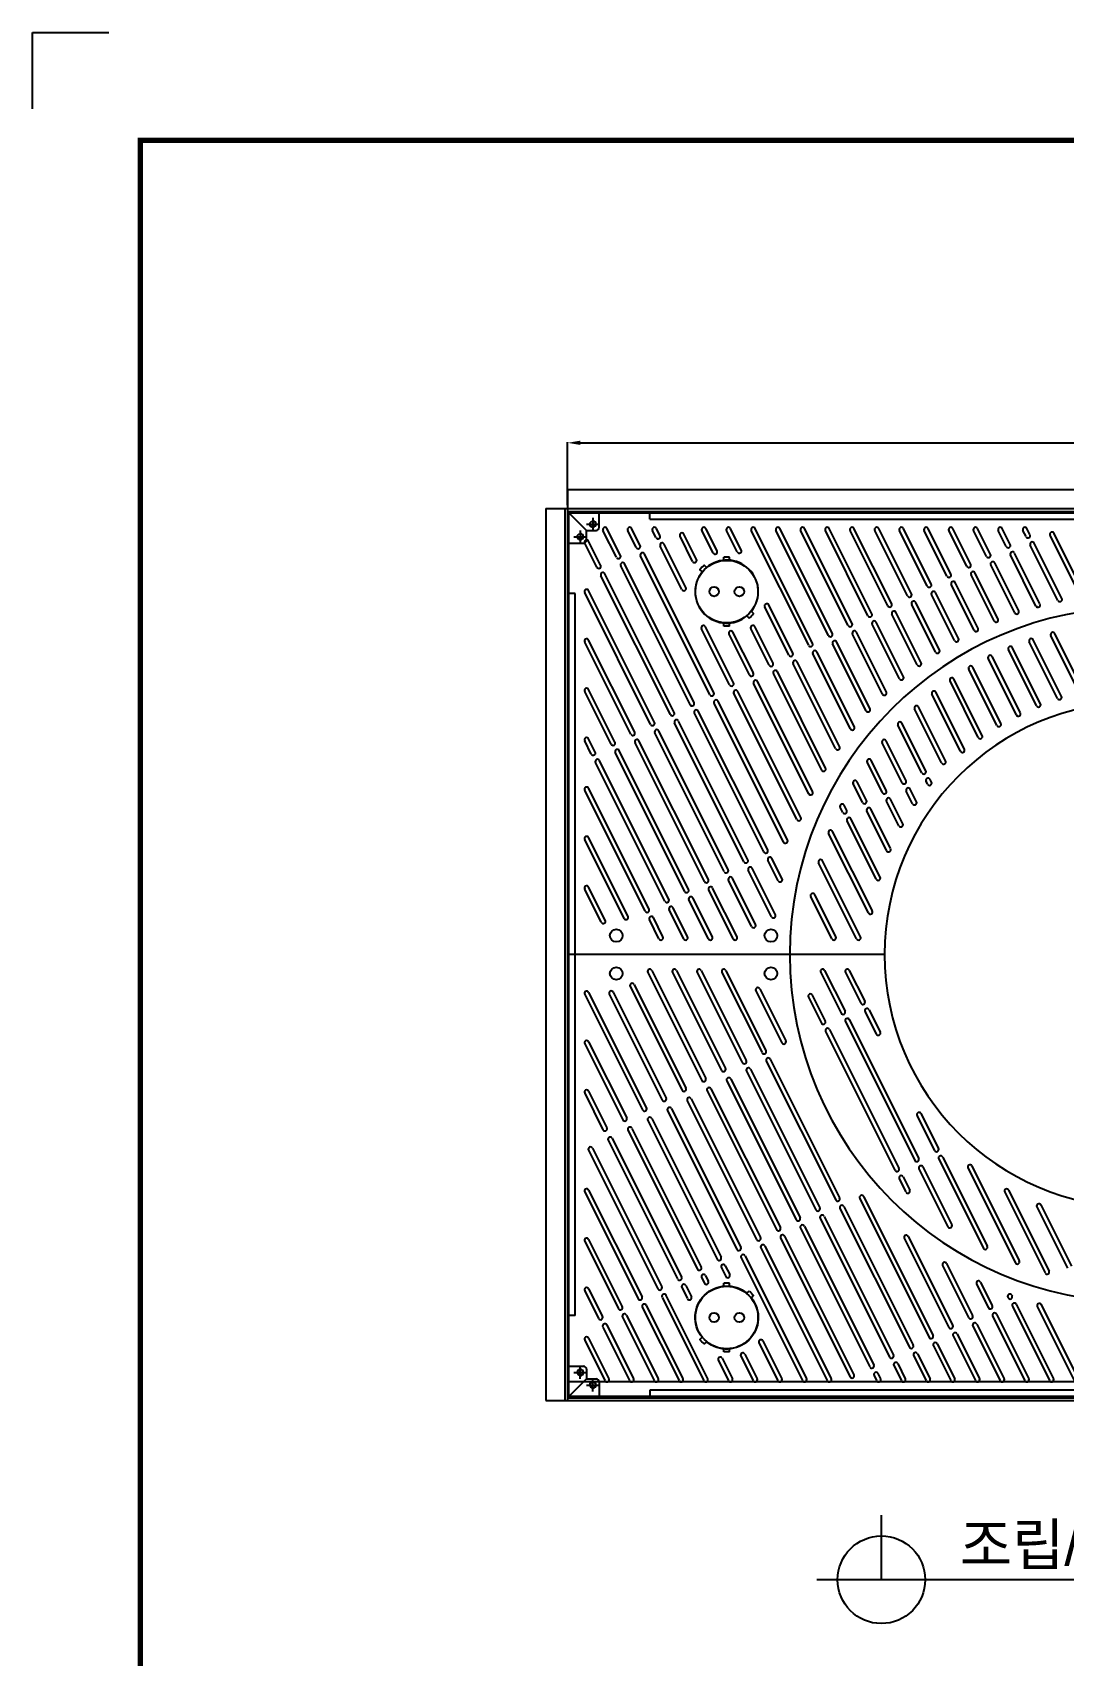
# Model space of a CAD drawing. Header units: millimetres. Extents: x 28890 to 36061, y -49849 to -44778.
# Drawn here: x 28890 to 30523, y -47349 to -44778 of the extents above; entities that cross this region are included whole.
import ezdxf
from ezdxf.enums import TextEntityAlignment as Align

# ---------------------------------------------------------------- set-up
doc = ezdxf.new("R2010")
doc.units = ezdxf.units.MM
doc.layers.add('LAYOUT', color=7, linetype='Continuous')
doc.layers.add('TEXT', color=7, linetype='Continuous')
doc.styles.get("Standard").update_dxf_attribs({"font": 'arial.ttf'})
doc.dimstyles.new('ISO-25', dxfattribs={"dimtxt": 40, "dimasz": 20, "dimexe": 1.25, "dimexo": 10, "dimgap": 10, "dimtad": 1, "dimdec": 0, "dimtxsty": 'Standard', "dimcen": 2.5, "dimclrd": 3, "dimclre": 3, "dimclrt": 3, "dimadec": 0, "dimazin": 0, "dimtfac": 1, "dimtdec": 0, "dimtmove": 0, "dimatfit": 3, "dimfxl": 1, "dimarcsym": 0})

# ---------------------------------------------------------------- blocks, each defined once
blk = doc.blocks.new('*D29')
at = {"color": 3, "lineweight": -2, "transparency": 16777216}
for p, q in [((29737.5, -45526.7), (29737.5, -45426.7)), ((29757.5, -45428), (31521.5, -45428)), ((31541.5, -45526.7), (31541.5, -45426.7))]:
    blk.add_line(p, q, dxfattribs=at)
at = {"color": 3, "transparency": 16777216}
for points in [[(29757.5, -45424.6), (29757.5, -45431.3), (29737.5, -45428)], [(31521.5, -45424.6), (31521.5, -45431.3), (31541.5, -45428)]]:
    blk.add_solid(points, dxfattribs=at)
at = {"layer": 'Defpoints', "color": 0, "transparency": 16777216}
for p in [(31541.5, -45428), (29737.5, -45536.7), (31541.5, -45536.7)]:
    blk.add_point(p, dxfattribs=at)
at = {"color": 3, "transparency": 16777216, "insert": (30639.5, -45397.6), "char_height": 40, "attachment_point": 5}
blk.add_mtext('1804', dxfattribs=at)
blk = doc.blocks.new('A$C2E731E15')
at = {"color": 1}
for p, q in [((-10, 0), (10, 0)), ((0, -10), (0, 10))]:
    blk.add_line(p, q, dxfattribs=at)
blk.add_circle((0, 0), 4.5)
at = {"color": 4}
blk.add_arc((0, 0), 5, 270, 180, dxfattribs=at)

msp = doc.modelspace()

# ---------------------------------------------------------------- linework, layer by layer
for p, q in [((28889.7, -44777.9), (29010.5, -44777.9)), ((28889.7, -44898.7), (28889.7, -44777.9)), ((29737.5, -45502.2), (29737.5, -46945.2)), ((29737.5, -45502.2), (31541.5, -45502.2)), ((29703, -45532.2), (29703, -46945.2)), ((29703, -45532.2), (31576, -45532.2)), ((29733, -45532.2), (29733, -46945.2)), ((29737.5, -45536.7), (31541.5, -45536.7)), ((29737.5, -45536.7), (29767.5, -45566.7)), ((29787.5, -45561.7), (29787.5, -45536.7)), ((29867.5, -45548.7), (29867.5, -45536.7)), ((29739.5, -46238.7), (29739.5, -45538.7)), ((29739.5, -45538.7), (31539.5, -45538.7)), ((29867.5, -45548.7), (31411.5, -45548.7)), ((29737.5, -45586.7), (29762.5, -45586.7)), ((29783.5, -45625.1), (29764.5, -45587)), ((29767.5, -45581.7), (29767.5, -45566.7)), ((29767.5, -45566.7), (29782.5, -45566.7)), ((29789.8, -45622), (29770.8, -45583.9)), ((29814.8, -45609.4), (29793.5, -45566.9)), ((29821.1, -45606.3), (29799.8, -45563.7)), ((29846.1, -45593.8), (29832.7, -45566.9)), ((29852.4, -45590.7), (29838.9, -45563.7)), ((29877.4, -45578.1), (29871.8, -45566.9)), ((29883.7, -45575), (29878.1, -45563.7)), ((29935.4, -45615.8), (29915.5, -45575.9)), ((29941.6, -45612.6), (29921.7, -45572.8)), ((29967.9, -45602.4), (29950.1, -45566.9)), ((29974.1, -45599.3), (29956.3, -45563.7)), ((30006.2, -45600.9), (29989.2, -45566.9)), ((30012.5, -45597.8), (29995.5, -45563.7)), ((30119.3, -45748.8), (30028.3, -45566.9)), ((30125.6, -45745.7), (30034.6, -45563.7)), ((30150.6, -45733.2), (30067.5, -45566.9)), ((30156.9, -45730), (30073.7, -45563.7)), ((30181.9, -45717.5), (30106.6, -45566.9)), ((30188.2, -45714.4), (30112.8, -45563.7)), ((30213.2, -45701.9), (30145.7, -45566.9)), ((30219.5, -45698.7), (30152, -45563.7)), ((30244.5, -45686.2), (30184.9, -45566.9)), ((30250.8, -45683.1), (30191.1, -45563.7)), ((30275.8, -45670.6), (30224, -45566.9)), ((30282.1, -45667.4), (30230.2, -45563.7)), ((30307.1, -45654.9), (30263.1, -45566.9)), ((30313.4, -45651.8), (30269.4, -45563.7)), ((30338.4, -45639.3), (30302.2, -45566.9)), ((30344.7, -45636.1), (30308.5, -45563.7)), ((30369.7, -45623.6), (30341.4, -45566.9)), ((30376, -45620.5), (30347.6, -45563.7)), ((30401.1, -45607.9), (30380.5, -45566.9)), ((30407.3, -45604.8), (30386.8, -45563.7)), ((30432.4, -45592.3), (30419.6, -45566.9)), ((30438.6, -45589.2), (30425.9, -45563.7)), ((30463.6, -45576.6), (30458.8, -45566.9)), ((30469.9, -45573.4), (30465, -45563.7)), ((30520.4, -45674.4), (30476.6, -45586.9)), ((30549.9, -45670.8), (30501.7, -45574.4)), ((30556.1, -45667.6), (30507.9, -45571.3)), ((29962.8, -45827.1), (29852.8, -45607.2)), ((29969, -45824), (29859.1, -45604.1)), ((29918.6, -45660.4), (29884.2, -45591.6)), ((29924.8, -45657.2), (29890.4, -45588.4)), ((29994, -45609.2), (29985, -45609.2)), ((29985, -45614.4), (29985, -45609.2)), ((29994, -45614.4), (29994, -45609.2)), ((30479.4, -45686.5), (30439.1, -45605.7)), ((30485.7, -45683.3), (30445.3, -45602.6)), ((30514.1, -45677.6), (30470.4, -45590.1)), ((29900.2, -45858.4), (29790.2, -45638.5)), ((29906.4, -45855.3), (29796.5, -45635.4)), ((29931.5, -45842.7), (29821.5, -45622.9)), ((29937.7, -45839.6), (29827.8, -45619.7)), ((30413, -45710.2), (30376.5, -45637)), ((30419.3, -45707.1), (30382.7, -45633.9)), ((30445.8, -45697.3), (30407.8, -45621.4)), ((30452, -45694.2), (30414, -45618.2)), ((29868.9, -45874), (29764.5, -45665.3)), ((29875.1, -45870.9), (29770.8, -45662.2)), ((30356.6, -45738.1), (30320.1, -45665.2)), ((30381.3, -45725), (30345.2, -45652.7)), ((30387.6, -45721.9), (30351.4, -45649.5)), ((29749.5, -45666.7), (29737.5, -45666.7)), ((29749.5, -46810.7), (29749.5, -45666.7)), ((30088, -45764.5), (30049.8, -45688)), ((30094.3, -45761.3), (30056, -45684.9)), ((30320.3, -45759.5), (30282.5, -45684)), ((30326.6, -45756.3), (30288.8, -45680.8)), ((30350.3, -45741.3), (30313.8, -45668.3)), ((29985, -45718.2), (29985, -45713)), ((29994, -45718.2), (29994, -45713)), ((30263.2, -45801.8), (30219.9, -45715.3)), ((30269.4, -45798.6), (30226.2, -45712.1)), ((30291.2, -45779.6), (30251.2, -45699.6)), ((30297.5, -45776.5), (30257.5, -45696.5)), ((29843.8, -45886.6), (29770.8, -45740.4)), ((29994.1, -45811.4), (29949.6, -45722.5)), ((30000.3, -45808.3), (29955.9, -45719.4)), ((29994, -45718.2), (29985, -45718.2)), ((30025.4, -45795.8), (29993.1, -45731.1)), ((30031.7, -45792.6), (29999.3, -45728)), ((30056.7, -45780.1), (30027.8, -45722.3)), ((30063, -45777), (30034.1, -45719.2)), ((30236.2, -45826), (30188.6, -45730.9)), ((30242.4, -45822.9), (30194.9, -45727.8)), ((30519.8, -45829.7), (30475, -45740.2)), ((30548, -45823.7), (30502.9, -45733.3)), ((30554.3, -45820.5), (30509.1, -45730.2)), ((29837.6, -45889.7), (29764.5, -45743.6)), ((30185.5, -45881.1), (30126, -45762.2)), ((30191.7, -45878), (30132.3, -45759.1)), ((30210.2, -45852.4), (30157.3, -45746.6)), ((30216.5, -45849.3), (30163.6, -45743.5)), ((30454.6, -45856), (30409.9, -45766.6)), ((30480.3, -45844.7), (30435.7, -45755.4)), ((30486.5, -45841.5), (30441.9, -45752.3)), ((30513.5, -45832.8), (30468.7, -45743.3)), ((30139.9, -45946.5), (30063.4, -45793.5)), ((30146.1, -45943.4), (30069.7, -45790.4)), ((30162, -45912.4), (30094.7, -45777.9)), ((30168.2, -45909.3), (30101, -45774.8)), ((30417.5, -45875.7), (30372.9, -45786.4)), ((30423.8, -45872.5), (30379.2, -45783.3)), ((30448.4, -45859.1), (30403.7, -45769.7)), ((29812.5, -45902.2), (29770.8, -45818.7)), ((30119.4, -45983.8), (30032.1, -45809.2)), ((30125.7, -45980.7), (30038.4, -45806.1)), ((30387.9, -45894.8), (30343.2, -45805.3)), ((30394.2, -45891.7), (30349.5, -45802.2)), ((29806.3, -45905.3), (29764.5, -45821.8)), ((30079.4, -46060.4), (29969.5, -45840.5)), ((30085.7, -46057.2), (29975.8, -45837.4)), ((30100.8, -46024.8), (30000.8, -45824.8)), ((30107, -46021.7), (30007.1, -45821.7)), ((30359.7, -45916.6), (30314.6, -45826.3)), ((30366, -45913.4), (30320.9, -45823.2)), ((30023.1, -46088.5), (29913.1, -45868.7)), ((30048.1, -46076), (29938.2, -45856.2)), ((30054.4, -46072.9), (29944.4, -45853)), ((30329.9, -45935.2), (30287.1, -45849.6)), ((30336.1, -45932), (30293.3, -45846.5)), ((29781.2, -45917.9), (29770.8, -45897)), ((29985.5, -46107.3), (29875.6, -45887.5)), ((29991.8, -46104.2), (29881.8, -45884.3)), ((30016.8, -46091.7), (29906.9, -45871.8)), ((30298.6, -45950.8), (30260.7, -45875.2)), ((30304.8, -45947.7), (30267, -45872)), ((29775, -45921), (29764.5, -45900.1)), ((29922.9, -46138.6), (29813, -45918.8)), ((29929.2, -46135.5), (29819.2, -45915.6)), ((29954.2, -46123), (29844.3, -45903.1)), ((29960.5, -46119.9), (29850.5, -45900)), ((30267.3, -45966.5), (30235.7, -45903.3)), ((30273.5, -45963.3), (30241.9, -45900.1)), ((29891.6, -46154.3), (29781.7, -45934.4)), ((29897.9, -46151.2), (29787.9, -45931.3)), ((30236, -45982.1), (30211.9, -45934.1)), ((30242.2, -45979), (30218.2, -45930.9)), ((30204.6, -45997.8), (30189.7, -45967.9)), ((30210.9, -45994.6), (30196, -45964.8)), ((30307.6, -45968.8), (30305.3, -45964.2)), ((30313.8, -45965.7), (30311.5, -45961.1)), ((29860.3, -46169.9), (29764.5, -45978.3)), ((29866.6, -46166.8), (29770.8, -45975.2)), ((30262.2, -46034.6), (30242.7, -45995.5)), ((30268.5, -46031.5), (30248.9, -45992.4)), ((30283.9, -45999.8), (30274, -45979.9)), ((30290.2, -45996.6), (30280.2, -45976.7)), ((30173.3, -46013.4), (30169.3, -46005.3)), ((30179.6, -46010.3), (30175.5, -46002.1)), ((30232.5, -46116.2), (30186.3, -46023.7)), ((30242.8, -46074), (30211.4, -46011.2)), ((30249, -46070.9), (30217.6, -46008)), ((30213.9, -46172.8), (30150.9, -46046.7)), ((30220.2, -46169.6), (30157.1, -46043.6)), ((30226.3, -46119.3), (30180.1, -46026.8)), ((29826.9, -46181.4), (29764.5, -46056.6)), ((29833.2, -46178.3), (29770.8, -46053.5)), ((30066.6, -46175.6), (30029.8, -46102)), ((30070.9, -46121.7), (30054.8, -46089.4)), ((30077.2, -46118.5), (30061.1, -46086.3)), ((30195.2, -46213.7), (30135, -46093.3)), ((30201.5, -46210.6), (30141.3, -46090.2)), ((30029, -46194.2), (29992.2, -46120.7)), ((30035.2, -46191.1), (29998.5, -46117.6)), ((30060.3, -46178.7), (30023.5, -46105.1)), ((29790.8, -46187.5), (29764.5, -46134.9)), ((29797, -46184.3), (29770.8, -46131.7)), ((29960.4, -46213.7), (29929.6, -46152.1)), ((29966.7, -46210.6), (29935.9, -46148.9)), ((29999.6, -46213.7), (29960.9, -46136.4)), ((30005.8, -46210.6), (29967.2, -46133.3)), ((30156.1, -46213.7), (30122.6, -46146.7)), ((30162.4, -46210.6), (30128.9, -46143.6)), ((29921.3, -46213.7), (29898.3, -46167.7)), ((29927.6, -46210.6), (29904.6, -46164.6)), ((29882.2, -46213.7), (29867, -46183.4)), ((29888.4, -46210.6), (29873.3, -46180.2)), ((30239.5, -46238.7), (29739.5, -46238.7)), ((29739.5, -46938.7), (29739.5, -46238.7)), ((29864.4, -46266.9), (29950, -46438)), ((29870.7, -46263.7), (29956.2, -46434.8)), ((29903.6, -46266.9), (29981.3, -46422.3)), ((29909.8, -46263.7), (29987.5, -46419.2)), ((29942.7, -46266.9), (30014.2, -46409.8)), ((29949, -46263.7), (30020.4, -46406.6)), ((29981.8, -46266.9), (30045.5, -46394.1)), ((29988.1, -46263.7), (30051.7, -46391)), ((30138.4, -46266.9), (30170.7, -46331.5)), ((30144.6, -46263.7), (30176.9, -46328.4)), ((30177.5, -46266.9), (30202, -46315.9)), ((30183.7, -46263.7), (30208.2, -46312.7)), ((29764.5, -46301.8), (29856.1, -46484.9)), ((29770.8, -46298.6), (29862.3, -46481.8)), ((29803.5, -46301.5), (29887.4, -46469.3)), ((29809.7, -46298.3), (29893.6, -46466.1)), ((29836.5, -46289.2), (29918.7, -46453.6)), ((29842.7, -46286), (29924.9, -46450.5)), ((30035.6, -46296.1), (30076.8, -46378.5)), ((30041.8, -46293), (30083, -46375.3)), ((30118.8, -46306.1), (30139.4, -46347.2)), ((30125.1, -46303), (30145.6, -46344)), ((30208.7, -46329.3), (30226.3, -46364.6)), ((30215, -46326.2), (30232.6, -46361.4)), ((30152.3, -46357.5), (30262.3, -46577.3)), ((30177.4, -46344.9), (30287.3, -46564.8)), ((30183.7, -46341.8), (30293.6, -46561.7)), ((29764.5, -46380), (29824.8, -46500.6)), ((29770.8, -46376.9), (29831, -46497.4)), ((30146.1, -46360.6), (30256, -46580.5)), ((30052.2, -46407.5), (30162.1, -46627.4)), ((30058.4, -46404.4), (30168.4, -46624.3)), ((29995.8, -46435.7), (30105.8, -46655.6)), ((30020.9, -46423.2), (30130.8, -46643.1)), ((30027.1, -46420.1), (30137.1, -46639.9)), ((29764.5, -46458.3), (29793.5, -46516.2)), ((29770.8, -46455.2), (29799.7, -46513.1)), ((29958.3, -46454.5), (30068.2, -46674.4)), ((29964.5, -46451.4), (30074.5, -46671.2)), ((29989.6, -46438.8), (30099.5, -46658.7)), ((29895.6, -46485.8), (30005.6, -46705.7)), ((29901.9, -46482.7), (30011.8, -46702.6)), ((29927, -46470.2), (30036.9, -46690)), ((29933.2, -46467), (30043.1, -46686.9)), ((29839.3, -46514), (29949.2, -46733.9)), ((29864.3, -46501.5), (29974.3, -46721.3)), ((29870.6, -46498.3), (29980.5, -46718.2)), ((30290.9, -46493.7), (30318.6, -46549.2)), ((30297.2, -46490.6), (30324.9, -46546)), ((29801.7, -46532.8), (29911.7, -46752.6)), ((29808, -46529.6), (29917.9, -46749.5)), ((29833, -46517.1), (29943, -46737)), ((29770.4, -46548.4), (29880.4, -46768.3)), ((29776.7, -46545.3), (29886.6, -46765.2)), ((30325.3, -46562.6), (30396, -46703.8)), ((30331.6, -46559.4), (30402.2, -46700.7)), ((30269, -46590.7), (30279.5, -46611.7)), ((30294, -46578.2), (30339.8, -46669.8)), ((30300.3, -46575.1), (30346.1, -46666.7)), ((30371.6, -46576.7), (30446.7, -46727)), ((30377.8, -46573.6), (30453, -46723.9)), ((29764.5, -46614.8), (29849.1, -46783.9)), ((29770.8, -46611.7), (29855.3, -46780.8)), ((30262.7, -46593.9), (30273.2, -46614.8)), ((30429.8, -46615), (30493.9, -46743.1)), ((30436.1, -46611.9), (30500.1, -46740)), ((30168.8, -46640.8), (30278.8, -46860.7)), ((30175.1, -46637.7), (30285, -46857.6)), ((30200.1, -46625.2), (30310.1, -46845.1)), ((30206.4, -46622.1), (30316.3, -46841.9)), ((30480.7, -46638.5), (30529.2, -46735.5)), ((30487, -46635.4), (30535.5, -46732.4)), ((30137.5, -46656.5), (30247.4, -46876.4)), ((30143.8, -46653.4), (30253.7, -46873.2)), ((29764.5, -46693.1), (29817.8, -46799.6)), ((29770.8, -46690), (29824, -46796.5)), ((30074.9, -46687.8), (30184.8, -46907.7)), ((30081.2, -46684.7), (30191.1, -46904.5)), ((30106.2, -46672.1), (30216.1, -46892)), ((30112.5, -46669), (30222.4, -46888.9)), ((30270.8, -46688.2), (30341.4, -46829.4)), ((30277, -46685.1), (30347.6, -46826.3)), ((30012.3, -46719.1), (30109.6, -46913.7)), ((30018.6, -46716), (30115.9, -46910.6)), ((30043.6, -46703.4), (30148.7, -46913.7)), ((30049.9, -46700.3), (30155, -46910.6)), ((29981, -46734.8), (29988, -46748.7)), ((29987.2, -46731.6), (29994.2, -46745.6)), ((30331.4, -46731.3), (30372.7, -46813.8)), ((30337.7, -46728.2), (30378.9, -46810.6)), ((29770.8, -46768.2), (29792.7, -46812.1)), ((29918.4, -46766.1), (29927.3, -46783.8)), ((29924.6, -46762.9), (29933.5, -46780.7)), ((29949.7, -46750.4), (29954.1, -46759.2)), ((29955.9, -46747.3), (29960.3, -46756.1)), ((29994, -46759.2), (29985, -46759.2)), ((29985, -46764.4), (29985, -46759.2)), ((29994, -46764.4), (29994, -46759.2)), ((30385.2, -46760.6), (30404, -46798.1)), ((30391.5, -46757.5), (30410.2, -46795)), ((29764.5, -46771.3), (29786.4, -46815.2)), ((29862, -46794.2), (29920.2, -46910.6)), ((29887.1, -46781.7), (29953.1, -46913.7)), ((29893.3, -46778.6), (29959.3, -46910.6)), ((30434.8, -46781.5), (30435.3, -46782.4)), ((30441.1, -46778.4), (30441.5, -46779.3)), ((30442, -46795.9), (30500.9, -46913.7)), ((30448.2, -46792.7), (30507.2, -46910.6)), ((30481.4, -46796.4), (30540, -46913.7)), ((30487.7, -46793.3), (30546.3, -46910.6)), ((29749.5, -46810.7), (29737.5, -46810.7)), ((29824.5, -46813), (29874.8, -46913.7)), ((29830.7, -46809.9), (29881.1, -46910.6)), ((29855.8, -46797.4), (29913.9, -46913.7)), ((30410.7, -46811.5), (30461.8, -46913.7)), ((30416.9, -46808.4), (30468, -46910.6)), ((29770.8, -46846.5), (29802.8, -46910.6)), ((29793.2, -46828.7), (29835.7, -46913.7)), ((29799.4, -46825.5), (29841.9, -46910.6)), ((30348.1, -46842.8), (30383.5, -46913.7)), ((30354.3, -46839.7), (30389.8, -46910.6)), ((30379.4, -46827.2), (30422.7, -46913.7)), ((30385.6, -46824), (30428.9, -46910.6)), ((29764.5, -46849.6), (29796.6, -46913.7)), ((29985, -46868.2), (29985, -46863)), ((29994, -46868.2), (29985, -46868.2)), ((29994, -46868.2), (29994, -46863)), ((30018.1, -46871.6), (30037.6, -46910.6)), ((30040.6, -46853.9), (30070.5, -46913.7)), ((30046.8, -46850.8), (30076.7, -46910.6)), ((30291.7, -46871), (30311.5, -46910.6)), ((30316.8, -46858.5), (30344.4, -46913.7)), ((30323, -46855.3), (30350.7, -46910.6)), ((29737.5, -46890.7), (29762.5, -46890.7)), ((29767.5, -46895.7), (29767.5, -46910.7)), ((29976.1, -46881.5), (29992.2, -46913.7)), ((29982.3, -46878.3), (29998.5, -46910.6)), ((30011.9, -46874.8), (30031.3, -46913.7)), ((30254.2, -46889.8), (30266.1, -46913.7)), ((30260.4, -46886.6), (30272.4, -46910.6)), ((30285.5, -46874.1), (30305.3, -46913.7)), ((29737.5, -46940.7), (29767.5, -46910.7)), ((29737.5, -46915.2), (31541.5, -46915.2)), ((29767.5, -46910.7), (29782.5, -46910.7)), ((29787.5, -46915.7), (29787.5, -46940.7)), ((30222.9, -46905.4), (30227, -46913.7)), ((30229.1, -46902.3), (30233.3, -46910.6)), ((29703, -46945.2), (31576, -46945.2)), ((29737.5, -46940.7), (31541.5, -46940.7)), ((31539.5, -46938.7), (29739.5, -46938.7)), ((31411.5, -46928.7), (29867.5, -46928.7)), ((29867.5, -46928.7), (29867.5, -46940.7)), ((30234.5, -47229.1), (30234.5, -47126.7)), ((30845.7, -47229.1), (30132.1, -47229.1))]:
    msp.add_line(p, q)
for points in [[(30025.1, -45705.6, 0.045549), (30032.1, -45698.5), (30028.5, -45695, 0.904534), (29957.5, -45625.3), (29953.9, -45621.8, 0.045549), (29946.9, -45629), (29950.5, -45632.5, 0.904534), (30021.5, -45702.1)], [(30025.1, -46771.8, -0.045549), (30032.1, -46779), (30028.5, -46782.5, -0.904534), (29957.5, -46852.1), (29953.9, -46855.6, -0.045549), (29946.9, -46848.5), (29950.5, -46845, -0.904534), (30021.5, -46775.3)]]:
    msp.add_lwpolyline(points, format="xyb", close=True)
for centre, radius in [((29989.5, -45663.7), 49.5), ((29969.5, -45663.7), 7.5), ((30009.5, -45663.7), 7.5), ((29814.5, -46208.7), 10), ((30059.5, -46208.7), 10), ((29814.5, -46268.7), 10), ((30059.5, -46268.7), 10), ((29989.5, -46813.7), 49.5), ((29969.5, -46813.7), 7.5), ((30009.5, -46813.7), 7.5), ((30234.5, -47229.1), 69.4)]:
    msp.add_circle(centre, radius)
for centre, radius, start, end in [((29782.5, -45561.7), 5, 270, 0), ((29796.7, -45565.3), 3.5, 26.5651, 206.5651), ((29835.8, -45565.3), 3.5, 26.5651, 206.5651), ((29874.9, -45565.3), 3.5, 26.5651, 206.5651), ((29953.2, -45565.3), 3.5, 26.5651, 206.5651), ((29992.3, -45565.3), 3.5, 26.5651, 206.5651), ((30031.5, -45565.3), 3.5, 26.5651, 206.5651), ((30070.6, -45565.3), 3.5, 26.5651, 206.5651), ((30109.7, -45565.3), 3.5, 26.5651, 206.5651), ((30148.8, -45565.3), 3.5, 26.5651, 206.5651), ((30188, -45565.3), 3.5, 26.5651, 206.5651), ((30227.1, -45565.3), 3.5, 26.5651, 206.5651), ((30266.2, -45565.3), 3.5, 26.5651, 206.5651), ((30305.4, -45565.3), 3.5, 26.5651, 206.5651), ((30344.5, -45565.3), 3.5, 26.5651, 206.5651), ((30383.6, -45565.3), 3.5, 26.5651, 206.5651), ((30422.8, -45565.3), 3.5, 26.5651, 206.5651), ((30461.9, -45565.3), 3.5, 26.5651, 206.5651), ((29762.5, -45581.7), 5, 270, 0), ((29767.6, -45585.5), 3.5, 26.5651, 206.5651), ((29880.6, -45576.6), 3.5, 206.5651, 26.5651), ((29887.3, -45590), 3.5, 26.5651, 206.5651), ((29918.6, -45574.3), 3.5, 26.5651, 206.5651), ((30466.8, -45575.1), 3.5, 206.5651, 26.5651), ((30473.5, -45588.5), 3.5, 26.5651, 206.5651), ((30504.8, -45572.8), 3.5, 26.5651, 206.5651), ((29818, -45607.9), 3.5, 206.5651, 26.5651), ((29849.3, -45592.2), 3.5, 206.5651, 26.5651), ((29856, -45605.6), 3.5, 26.5651, 206.5651), ((29938.5, -45614.2), 3.5, 206.5651, 26.5651), ((29971, -45600.9), 3.5, 206.5651, 26.5651), ((30009.4, -45599.3), 3.5, 206.5651, 26.5651), ((30404.2, -45606.4), 3.5, 206.5651, 26.5651), ((30435.5, -45590.7), 3.5, 206.5651, 26.5651), ((30442.2, -45604.1), 3.5, 26.5651, 206.5651), ((29786.7, -45623.5), 3.5, 206.5651, 26.5651), ((29793.4, -45636.9), 3.5, 26.5651, 206.5651), ((29824.7, -45621.3), 3.5, 26.5651, 206.5651), ((30341.6, -45637.7), 3.5, 206.5651, 26.5651), ((30372.9, -45622), 3.5, 206.5651, 26.5651), ((30379.6, -45635.5), 3.5, 26.5651, 206.5651), ((30410.9, -45619.8), 3.5, 26.5651, 206.5651), ((29767.6, -45663.7), 3.5, 26.5651, 206.5651), ((29921.7, -45658.8), 3.5, 206.5651, 26.5651), ((30310.3, -45653.3), 3.5, 206.5651, 26.5651), ((30317, -45666.8), 3.5, 26.5651, 206.5651), ((30348.3, -45651.1), 3.5, 26.5651, 206.5651), ((30052.9, -45686.5), 3.5, 26.5651, 206.5651), ((30639.5, -46238.7), 550, 0, 180), ((30247.7, -45684.6), 3.5, 206.5651, 26.5651), ((30279, -45669), 3.5, 206.5651, 26.5651), ((30285.7, -45682.4), 3.5, 26.5651, 206.5651), ((30482.6, -45684.9), 3.5, 206.5651, 26.5651), ((30517.3, -45676), 3.5, 206.5651, 26.5651), ((30185, -45715.9), 3.5, 206.5651, 26.5651), ((30216.4, -45700.3), 3.5, 206.5651, 26.5651), ((30223.1, -45713.7), 3.5, 26.5651, 206.5651), ((30254.4, -45698.1), 3.5, 26.5651, 206.5651), ((30416.2, -45708.6), 3.5, 206.5651, 26.5651), ((30448.9, -45695.8), 3.5, 206.5651, 26.5651), ((29767.6, -45742), 3.5, 26.5651, 206.5651), ((29952.7, -45720.9), 3.5, 26.5651, 206.5651), ((29996.2, -45729.5), 3.5, 26.5651, 206.5651), ((30030.9, -45720.8), 3.5, 26.5651, 206.5651), ((30153.7, -45731.6), 3.5, 206.5651, 26.5651), ((30160.5, -45745), 3.5, 26.5651, 206.5651), ((30191.8, -45729.4), 3.5, 26.5651, 206.5651), ((30353.5, -45739.7), 3.5, 206.5651, 26.5651), ((30384.4, -45723.4), 3.5, 206.5651, 26.5651), ((30471.9, -45741.7), 3.5, 26.5651, 206.5651), ((30506, -45731.7), 3.5, 26.5651, 206.5651), ((30091.1, -45762.9), 3.5, 206.5651, 26.5651), ((30122.4, -45747.3), 3.5, 206.5651, 26.5651), ((30129.1, -45760.7), 3.5, 26.5651, 206.5651), ((30323.4, -45757.9), 3.5, 206.5651, 26.5651), ((30406.8, -45768.1), 3.5, 26.5651, 206.5651), ((30438.8, -45753.9), 3.5, 26.5651, 206.5651), ((30028.5, -45794.2), 3.5, 206.5651, 26.5651), ((30059.8, -45778.6), 3.5, 206.5651, 26.5651), ((30066.5, -45792), 3.5, 26.5651, 206.5651), ((30097.8, -45776.3), 3.5, 26.5651, 206.5651), ((30294.4, -45778.1), 3.5, 206.5651, 26.5651), ((30376, -45784.9), 3.5, 26.5651, 206.5651), ((29767.6, -45820.3), 3.5, 26.5651, 206.5651), ((29997.2, -45809.9), 3.5, 206.5651, 26.5651), ((30003.9, -45823.3), 3.5, 26.5651, 206.5651), ((30035.2, -45807.6), 3.5, 26.5651, 206.5651), ((30266.3, -45800.2), 3.5, 206.5651, 26.5651), ((30346.3, -45803.8), 3.5, 26.5651, 206.5651), ((29934.6, -45841.2), 3.5, 206.5651, 26.5651), ((29965.9, -45825.5), 3.5, 206.5651, 26.5651), ((29972.6, -45838.9), 3.5, 26.5651, 206.5651), ((30239.3, -45824.4), 3.5, 206.5651, 26.5651), ((30639.5, -46238.7), 400, 0, 180), ((30290.2, -45848), 3.5, 26.5651, 206.5651), ((30317.7, -45824.8), 3.5, 26.5651, 206.5651), ((30483.4, -45843.1), 3.5, 206.5651, 26.5651), ((30516.6, -45831.3), 3.5, 206.5651, 26.5651), ((29872, -45872.5), 3.5, 206.5651, 26.5651), ((29903.3, -45856.8), 3.5, 206.5651, 26.5651), ((29910, -45870.2), 3.5, 26.5651, 206.5651), ((29941.3, -45854.6), 3.5, 26.5651, 206.5651), ((30213.4, -45850.8), 3.5, 206.5651, 26.5651), ((30263.9, -45873.6), 3.5, 26.5651, 206.5651), ((30451.5, -45857.6), 3.5, 206.5651, 26.5651), ((29767.6, -45898.5), 3.5, 26.5651, 206.5651), ((29840.7, -45888.1), 3.5, 206.5651, 26.5651), ((29878.7, -45885.9), 3.5, 26.5651, 206.5651), ((30188.6, -45879.6), 3.5, 206.5651, 26.5651), ((30391.1, -45893.2), 3.5, 206.5651, 26.5651), ((30420.7, -45874.1), 3.5, 206.5651, 26.5651), ((29778.1, -45919.4), 3.5, 206.5651, 26.5651), ((29809.4, -45903.8), 3.5, 206.5651, 26.5651), ((29816.1, -45917.2), 3.5, 26.5651, 206.5651), ((29847.4, -45901.5), 3.5, 26.5651, 206.5651), ((30165.1, -45910.8), 3.5, 206.5651, 26.5651), ((30238.8, -45901.7), 3.5, 26.5651, 206.5651), ((30362.8, -45915), 3.5, 206.5651, 26.5651), ((29784.8, -45932.8), 3.5, 26.5651, 206.5651), ((30143, -45944.9), 3.5, 206.5651, 26.5651), ((30215.1, -45932.5), 3.5, 26.5651, 206.5651), ((30301.7, -45949.2), 3.5, 206.5651, 26.5651), ((30333, -45933.6), 3.5, 206.5651, 26.5651), ((29767.6, -45976.8), 3.5, 26.5651, 206.5651), ((30192.9, -45966.4), 3.5, 26.5651, 206.5651), ((30270.4, -45964.9), 3.5, 206.5651, 26.5651), ((30308.4, -45962.7), 3.5, 26.5651, 206.5651), ((30310.7, -45967.2), 3.5, 206.5651, 26.5651), ((30122.5, -45982.2), 3.5, 206.5651, 26.5651), ((30207.8, -45996.2), 3.5, 206.5651, 26.5651), ((30239.1, -45980.5), 3.5, 206.5651, 26.5651), ((30245.8, -45994), 3.5, 26.5651, 206.5651), ((30277.1, -45978.3), 3.5, 26.5651, 206.5651), ((30287, -45998.2), 3.5, 206.5651, 26.5651), ((30103.9, -46023.2), 3.5, 206.5651, 26.5651), ((30172.4, -46003.7), 3.5, 26.5651, 206.5651), ((30176.5, -46011.9), 3.5, 206.5651, 26.5651), ((30183.2, -46025.3), 3.5, 26.5651, 206.5651), ((30214.5, -46009.6), 3.5, 26.5651, 206.5651), ((30154, -46045.2), 3.5, 26.5651, 206.5651), ((30265.3, -46033), 3.5, 206.5651, 26.5651), ((29767.6, -46055), 3.5, 26.5651, 206.5651), ((30051.3, -46074.5), 3.5, 206.5651, 26.5651), ((30082.6, -46058.8), 3.5, 206.5651, 26.5651), ((30245.9, -46072.5), 3.5, 206.5651, 26.5651), ((30019.9, -46090.1), 3.5, 206.5651, 26.5651), ((30026.7, -46103.5), 3.5, 26.5651, 206.5651), ((30058, -46087.9), 3.5, 26.5651, 206.5651), ((30138.2, -46091.8), 3.5, 26.5651, 206.5651), ((29957.3, -46121.4), 3.5, 206.5651, 26.5651), ((29988.6, -46105.8), 3.5, 206.5651, 26.5651), ((29995.4, -46119.2), 3.5, 26.5651, 206.5651), ((30074.1, -46120.1), 3.5, 206.5651, 26.5651), ((30229.4, -46117.7), 3.5, 206.5651, 26.5651), ((29767.6, -46133.3), 3.5, 26.5651, 206.5651), ((29894.7, -46152.7), 3.5, 206.5651, 26.5651), ((29926, -46137.1), 3.5, 206.5651, 26.5651), ((29932.7, -46150.5), 3.5, 26.5651, 206.5651), ((29964, -46134.8), 3.5, 26.5651, 206.5651), ((30125.7, -46145.2), 3.5, 26.5651, 206.5651), ((29830, -46179.8), 3.5, 206.5651, 26.5651), ((29863.4, -46168.4), 3.5, 206.5651, 26.5651), ((29870.1, -46181.8), 3.5, 26.5651, 206.5651), ((29901.4, -46166.1), 3.5, 26.5651, 206.5651), ((30063.5, -46177.2), 3.5, 206.5651, 26.5651), ((30217, -46171.2), 3.5, 206.5651, 26.5651), ((29793.9, -46185.9), 3.5, 206.5651, 26.5651), ((30032.1, -46192.7), 3.5, 206.5651, 26.5651), ((29885.3, -46212.2), 3.5, 206.5651, 26.5651), ((29924.4, -46212.2), 3.5, 206.5651, 26.5651), ((29963.6, -46212.2), 3.5, 206.5651, 26.5651), ((30002.7, -46212.2), 3.5, 206.5651, 26.5651), ((30159.2, -46212.2), 3.5, 206.5651, 26.5651), ((30198.4, -46212.2), 3.5, 206.5651, 26.5651), ((30639.5, -46238.7), 550, 180, 0), ((30639.5, -46238.7), 400, 180, 0), ((29867.6, -46265.3), 3.5, 26.5651, 206.5651), ((29906.7, -46265.3), 3.5, 26.5651, 206.5651), ((29945.8, -46265.3), 3.5, 26.5651, 206.5651), ((29985, -46265.3), 3.5, 26.5651, 206.5651), ((30141.5, -46265.3), 3.5, 26.5651, 206.5651), ((30180.6, -46265.3), 3.5, 26.5651, 206.5651), ((29767.6, -46300.2), 3.5, 26.5651, 206.5651), ((29806.6, -46299.9), 3.5, 26.5651, 206.5651), ((29839.6, -46287.6), 3.5, 26.5651, 206.5651), ((30038.7, -46294.5), 3.5, 26.5651, 206.5651), ((30122, -46304.5), 3.5, 26.5651, 206.5651), ((30173.8, -46330), 3.5, 206.5651, 26.5651), ((30205.1, -46314.3), 3.5, 206.5651, 26.5651), ((30211.8, -46327.7), 3.5, 26.5651, 206.5651), ((30142.5, -46345.6), 3.5, 206.5651, 26.5651), ((30149.2, -46359), 3.5, 26.5651, 206.5651), ((30180.5, -46343.4), 3.5, 26.5651, 206.5651), ((29767.6, -46378.5), 3.5, 26.5651, 206.5651), ((30079.9, -46376.9), 3.5, 206.5651, 26.5651), ((30229.5, -46363), 3.5, 206.5651, 26.5651), ((30017.3, -46408.2), 3.5, 206.5651, 26.5651), ((30048.6, -46392.6), 3.5, 206.5651, 26.5651), ((30055.3, -46406), 3.5, 26.5651, 206.5651), ((29953.1, -46436.4), 3.5, 206.5651, 26.5651), ((29984.4, -46420.7), 3.5, 206.5651, 26.5651), ((29992.7, -46437.3), 3.5, 26.5651, 206.5651), ((30024, -46421.6), 3.5, 26.5651, 206.5651), ((29767.6, -46456.7), 3.5, 26.5651, 206.5651), ((29921.8, -46452), 3.5, 206.5651, 26.5651), ((29961.4, -46452.9), 3.5, 26.5651, 206.5651), ((29859.2, -46483.3), 3.5, 206.5651, 26.5651), ((29890.5, -46467.7), 3.5, 206.5651, 26.5651), ((29898.8, -46484.2), 3.5, 26.5651, 206.5651), ((29930.1, -46468.6), 3.5, 26.5651, 206.5651), ((29796.6, -46514.7), 3.5, 206.5651, 26.5651), ((29827.9, -46499), 3.5, 206.5651, 26.5651), ((29836.2, -46515.5), 3.5, 26.5651, 206.5651), ((29867.5, -46499.9), 3.5, 26.5651, 206.5651), ((30294.1, -46492.2), 3.5, 26.5651, 206.5651), ((29804.9, -46531.2), 3.5, 26.5651, 206.5651), ((29773.6, -46546.9), 3.5, 26.5651, 206.5651), ((30290.5, -46563.2), 3.5, 206.5651, 26.5651), ((30321.8, -46547.6), 3.5, 206.5651, 26.5651), ((30328.5, -46561), 3.5, 26.5651, 206.5651), ((30259.2, -46578.9), 3.5, 206.5651, 26.5651), ((30265.9, -46592.3), 3.5, 26.5651, 206.5651), ((30297.2, -46576.7), 3.5, 26.5651, 206.5651), ((30374.7, -46575.2), 3.5, 26.5651, 206.5651), ((29767.6, -46613.3), 3.5, 26.5651, 206.5651), ((30276.3, -46613.3), 3.5, 206.5651, 26.5651), ((30433, -46613.4), 3.5, 26.5651, 206.5651), ((30133.9, -46641.5), 3.5, 206.5651, 26.5651), ((30165.2, -46625.9), 3.5, 206.5651, 26.5651), ((30171.9, -46639.3), 3.5, 26.5651, 206.5651), ((30203.3, -46623.6), 3.5, 26.5651, 206.5651), ((30483.9, -46637), 3.5, 26.5651, 206.5651), ((30102.6, -46657.2), 3.5, 206.5651, 26.5651), ((30109.3, -46670.6), 3.5, 26.5651, 206.5651), ((30140.6, -46654.9), 3.5, 26.5651, 206.5651), ((30342.9, -46668.2), 3.5, 206.5651, 26.5651), ((29767.6, -46691.5), 3.5, 26.5651, 206.5651), ((30040, -46688.5), 3.5, 206.5651, 26.5651), ((30071.3, -46672.8), 3.5, 206.5651, 26.5651), ((30078, -46686.2), 3.5, 26.5651, 206.5651), ((30273.9, -46686.7), 3.5, 26.5651, 206.5651), ((29977.4, -46719.8), 3.5, 206.5651, 26.5651), ((30008.7, -46704.1), 3.5, 206.5651, 26.5651), ((30015.4, -46717.5), 3.5, 26.5651, 206.5651), ((30046.7, -46701.9), 3.5, 26.5651, 206.5651), ((30399.1, -46702.3), 3.5, 206.5651, 26.5651), ((29946.1, -46735.4), 3.5, 206.5651, 26.5651), ((29952.8, -46748.8), 3.5, 26.5651, 206.5651), ((29984.1, -46733.2), 3.5, 26.5651, 206.5651), ((30334.6, -46729.7), 3.5, 26.5651, 206.5651), ((30449.8, -46725.5), 3.5, 206.5651, 26.5651), ((30497, -46741.6), 3.5, 206.5651, 26.5651), ((29767.6, -46769.8), 3.5, 26.5651, 206.5651), ((29883.5, -46766.7), 3.5, 206.5651, 26.5651), ((29914.8, -46751.1), 3.5, 206.5651, 26.5651), ((29921.5, -46764.5), 3.5, 26.5651, 206.5651), ((29957.2, -46757.7), 3.5, 206.5651, 26.5651), ((29991.1, -46747.2), 3.5, 206.5651, 26.5651), ((30388.4, -46759.1), 3.5, 26.5651, 206.5651), ((29820.9, -46798), 3.5, 206.5651, 26.5651), ((29852.2, -46782.4), 3.5, 206.5651, 26.5651), ((29858.9, -46795.8), 3.5, 26.5651, 206.5651), ((29890.2, -46780.1), 3.5, 26.5651, 206.5651), ((29930.4, -46782.3), 3.5, 206.5651, 26.5651), ((30407.1, -46796.5), 3.5, 206.5651, 26.5651), ((30438, -46780), 3.5, 26.5651, 206.5651), ((30438.4, -46780.9), 3.5, 206.5651, 26.5651), ((30445.1, -46794.3), 3.5, 26.5651, 206.5651), ((30484.5, -46794.9), 3.5, 26.5651, 206.5651), ((29789.6, -46813.7), 3.5, 206.5651, 26.5651), ((29827.6, -46811.4), 3.5, 26.5651, 206.5651), ((30375.8, -46812.2), 3.5, 206.5651, 26.5651), ((30382.5, -46825.6), 3.5, 26.5651, 206.5651), ((30413.8, -46810), 3.5, 26.5651, 206.5651), ((29767.6, -46848), 3.5, 26.5651, 206.5651), ((29796.3, -46827.1), 3.5, 26.5651, 206.5651), ((30313.2, -46843.5), 3.5, 206.5651, 26.5651), ((30344.5, -46827.8), 3.5, 206.5651, 26.5651), ((30351.2, -46841.3), 3.5, 26.5651, 206.5651), ((30015, -46873.2), 3.5, 26.5651, 206.5651), ((30043.7, -46852.4), 3.5, 26.5651, 206.5651), ((30250.6, -46874.8), 3.5, 206.5651, 26.5651), ((30281.9, -46859.1), 3.5, 206.5651, 26.5651), ((30288.6, -46872.6), 3.5, 26.5651, 206.5651), ((30319.9, -46856.9), 3.5, 26.5651, 206.5651), ((29762.5, -46895.7), 5, 0, 90), ((29979.2, -46879.9), 3.5, 26.5651, 206.5651), ((30219.3, -46890.5), 3.5, 206.5651, 26.5651), ((30257.3, -46888.2), 3.5, 26.5651, 206.5651), ((29782.5, -46915.7), 5, 0, 90), ((29799.7, -46912.2), 3.5, 206.5651, 26.5651), ((29838.8, -46912.2), 3.5, 206.5651, 26.5651), ((29877.9, -46912.2), 3.5, 206.5651, 26.5651), ((29917.1, -46912.2), 3.5, 206.5651, 26.5651), ((29956.2, -46912.2), 3.5, 206.5651, 26.5651), ((29995.3, -46912.2), 3.5, 206.5651, 26.5651), ((30034.5, -46912.2), 3.5, 206.5651, 26.5651), ((30073.6, -46912.2), 3.5, 206.5651, 26.5651), ((30112.7, -46912.2), 3.5, 206.5651, 26.5651), ((30151.9, -46912.2), 3.5, 206.5651, 26.5651), ((30188, -46906.1), 3.5, 206.5651, 26.5651), ((30226, -46903.9), 3.5, 26.5651, 206.5651), ((30230.1, -46912.2), 3.5, 206.5651, 26.5651), ((30269.3, -46912.2), 3.5, 206.5651, 26.5651), ((30308.4, -46912.2), 3.5, 206.5651, 26.5651), ((30347.5, -46912.2), 3.5, 206.5651, 26.5651), ((30386.7, -46912.2), 3.5, 206.5651, 26.5651), ((30425.8, -46912.2), 3.5, 206.5651, 26.5651), ((30464.9, -46912.2), 3.5, 206.5651, 26.5651), ((30504, -46912.2), 3.5, 206.5651, 26.5651)]:
    msp.add_arc(centre, radius, start, end)
at = {"layer": 'LAYOUT', "const_width": 8.54}
msp.add_lwpolyline([(29060.5, -49678.6), (35890.7, -49678.6), (35890.7, -44948.7), (29060.5, -44948.7)], close=True, dxfattribs=at)

# ---------------------------------------------------------------- block references
at = {"rotation": 269.9999999999999}
for p in [(29777.5, -45556.7), (29757.5, -45576.7)]:
    msp.add_blockref('A$C2E731E15', p, dxfattribs=at)
for p in [(29757.5, -46900.7), (29777.5, -46920.7)]:
    msp.add_blockref('A$C2E731E15', p)

# ---------------------------------------------------------------- texts
at = {"layer": 'TEXT'}
msp.add_text('조립/설치도', height=66, dxfattribs=at).set_placement((30578.5, -47206.3), align=Align.CENTER)

# ---------------------------------------------------------------- dimensions: what is measured, and where the dimension line sits
dim = msp.add_linear_dim(base=(31541.5, -45428), p1=(29737.5, -45536.7), p2=(31541.5, -45536.7), dimstyle='ISO-25')
dim.commit()
dim.dimension.update_dxf_attribs({"geometry": '*D29', "text_midpoint": (30639.5, -45397.6)})

doc.saveas('drawing.dxf')
